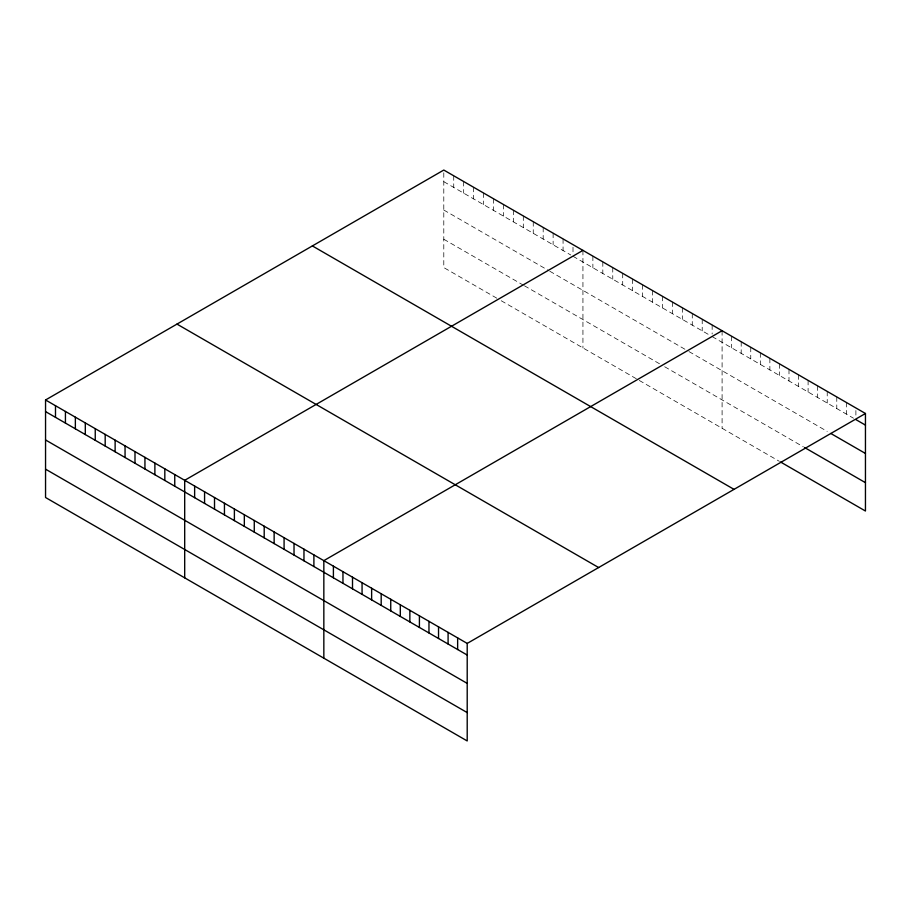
<?xml version="1.0" encoding="UTF-8"?>
<svg xmlns="http://www.w3.org/2000/svg" width="911" height="911" viewBox="0 0 911 911"><rect width="100%" height="100%" fill="white"/><g stroke="black" fill="none" stroke-linecap="round" stroke-linejoin="round"><path stroke-width="0.68" stroke-dasharray="4.55 3.42" d="M443.794 181.676L570.798 255M573.008 256.276L711.047 335.965M712.151 336.603L853.505 418.217M443.794 210.031L548.707 270.601M549.811 271.239L687.851 350.929M688.955 351.566L827.222 431.393M443.794 239.24L523.313 285.143M524.417 285.781L660.247 364.195M664.666 366.746L803.331 446.811M496.802 298.193L443.794 267.583L443.794 170.05M501.221 300.744L638.155 379.796M639.26 380.434L779.429 461.365M855.896 410.554L855.896 417.01M846.33 402.457L846.33 414.084M836.776 396.934L836.776 408.561M827.222 391.423L827.222 403.038M817.668 385.9L817.668 397.526M808.103 380.377L808.103 392.003M798.548 374.865L798.548 386.492M788.994 369.342L788.994 380.969M779.429 363.831L779.429 375.457M769.875 358.308L769.875 369.934M760.321 352.796L760.321 364.423M750.755 347.273L750.755 358.9M741.201 341.75L741.201 353.377M731.647 336.239L731.647 347.865M722.093 330.716L722.093 428.25M712.151 324.976L712.151 334.03M702.21 319.249L702.21 330.864M692.269 313.509L692.269 325.136M682.328 307.77L682.328 319.397M672.398 302.031L672.398 313.657M662.456 296.291L662.456 307.918M652.515 290.552L652.515 302.179M642.574 284.813L642.574 296.439M632.633 279.073L632.633 290.7M622.703 273.334L622.703 284.961M612.761 267.595L612.761 279.221M602.82 261.867L602.82 273.482M592.879 256.128L592.879 267.754M582.938 250.388L582.938 347.922M573.008 247.234L573.008 253.691M563.066 238.91L563.066 250.536M553.125 233.17L553.125 244.797M543.184 227.431L543.184 239.058M533.254 221.692L533.254 233.318M523.313 215.953L523.313 227.579M513.371 210.213L513.371 221.84M503.43 204.474L503.43 216.101M493.489 198.746L493.489 210.373M483.559 193.007L483.559 204.633M473.618 187.267L473.618 198.894M463.676 181.528L463.676 193.155M453.735 175.789L453.735 187.415"/><path stroke-width="1.37" d="M865.45 413.492L467.206 643.417L467.206 740.95L45.55 497.508L45.55 399.975L443.794 170.05L865.45 413.492L865.45 511.025L780.625 462.048M582.938 250.388L184.694 480.313L184.694 577.847M722.093 330.716L323.838 560.641L323.838 658.186M855.896 419.595L865.45 425.118M830.809 433.465L865.45 453.462M804.527 447.495L865.45 482.671M312.371 245.924L734.027 489.366M176.973 324.1L598.629 567.542M45.55 399.975L467.206 643.417M45.55 411.601L467.206 655.043M45.55 439.956L467.206 683.387M45.55 469.165L467.206 712.596M457.641 637.894L457.641 649.52M448.087 632.382L448.087 644.009M438.533 626.859L438.533 638.486M428.967 621.348L428.967 632.974M419.413 615.825L419.413 627.451M409.859 610.313L409.859 621.928M400.305 604.79L400.305 616.417M390.739 599.267L390.739 610.894M381.185 593.756L381.185 605.382M371.631 588.233L371.631 599.859M362.066 582.721L362.066 594.348M352.511 577.198L352.511 588.825M342.957 571.687L342.957 583.313M333.403 566.164L333.403 577.79M313.896 554.913L313.896 566.528M303.967 549.174L303.967 560.8M294.025 543.434L294.025 555.061M284.084 537.695L284.084 549.322M274.143 531.956L274.143 543.582M264.201 526.216L264.201 537.843M254.271 520.477L254.271 532.104M244.33 514.738L244.33 526.364M234.389 508.998L234.389 520.625M224.448 503.259L224.448 514.886M214.518 497.531L214.518 509.147M204.576 491.792L204.576 503.419M194.635 486.053L194.635 497.679M174.753 474.574L174.753 486.201M164.823 468.835L164.823 480.461M154.881 463.095L154.881 474.722M144.94 457.356L144.94 468.983M134.999 451.617L134.999 463.243M125.058 445.878L125.058 457.504M115.128 440.15L115.128 451.765M105.186 434.41L105.186 446.037M95.245 428.671L95.245 440.298M85.304 422.932L85.304 434.558M75.362 417.192L75.362 428.819M65.433 411.453L65.433 423.08M55.491 405.714L55.491 417.34"/></g></svg>
